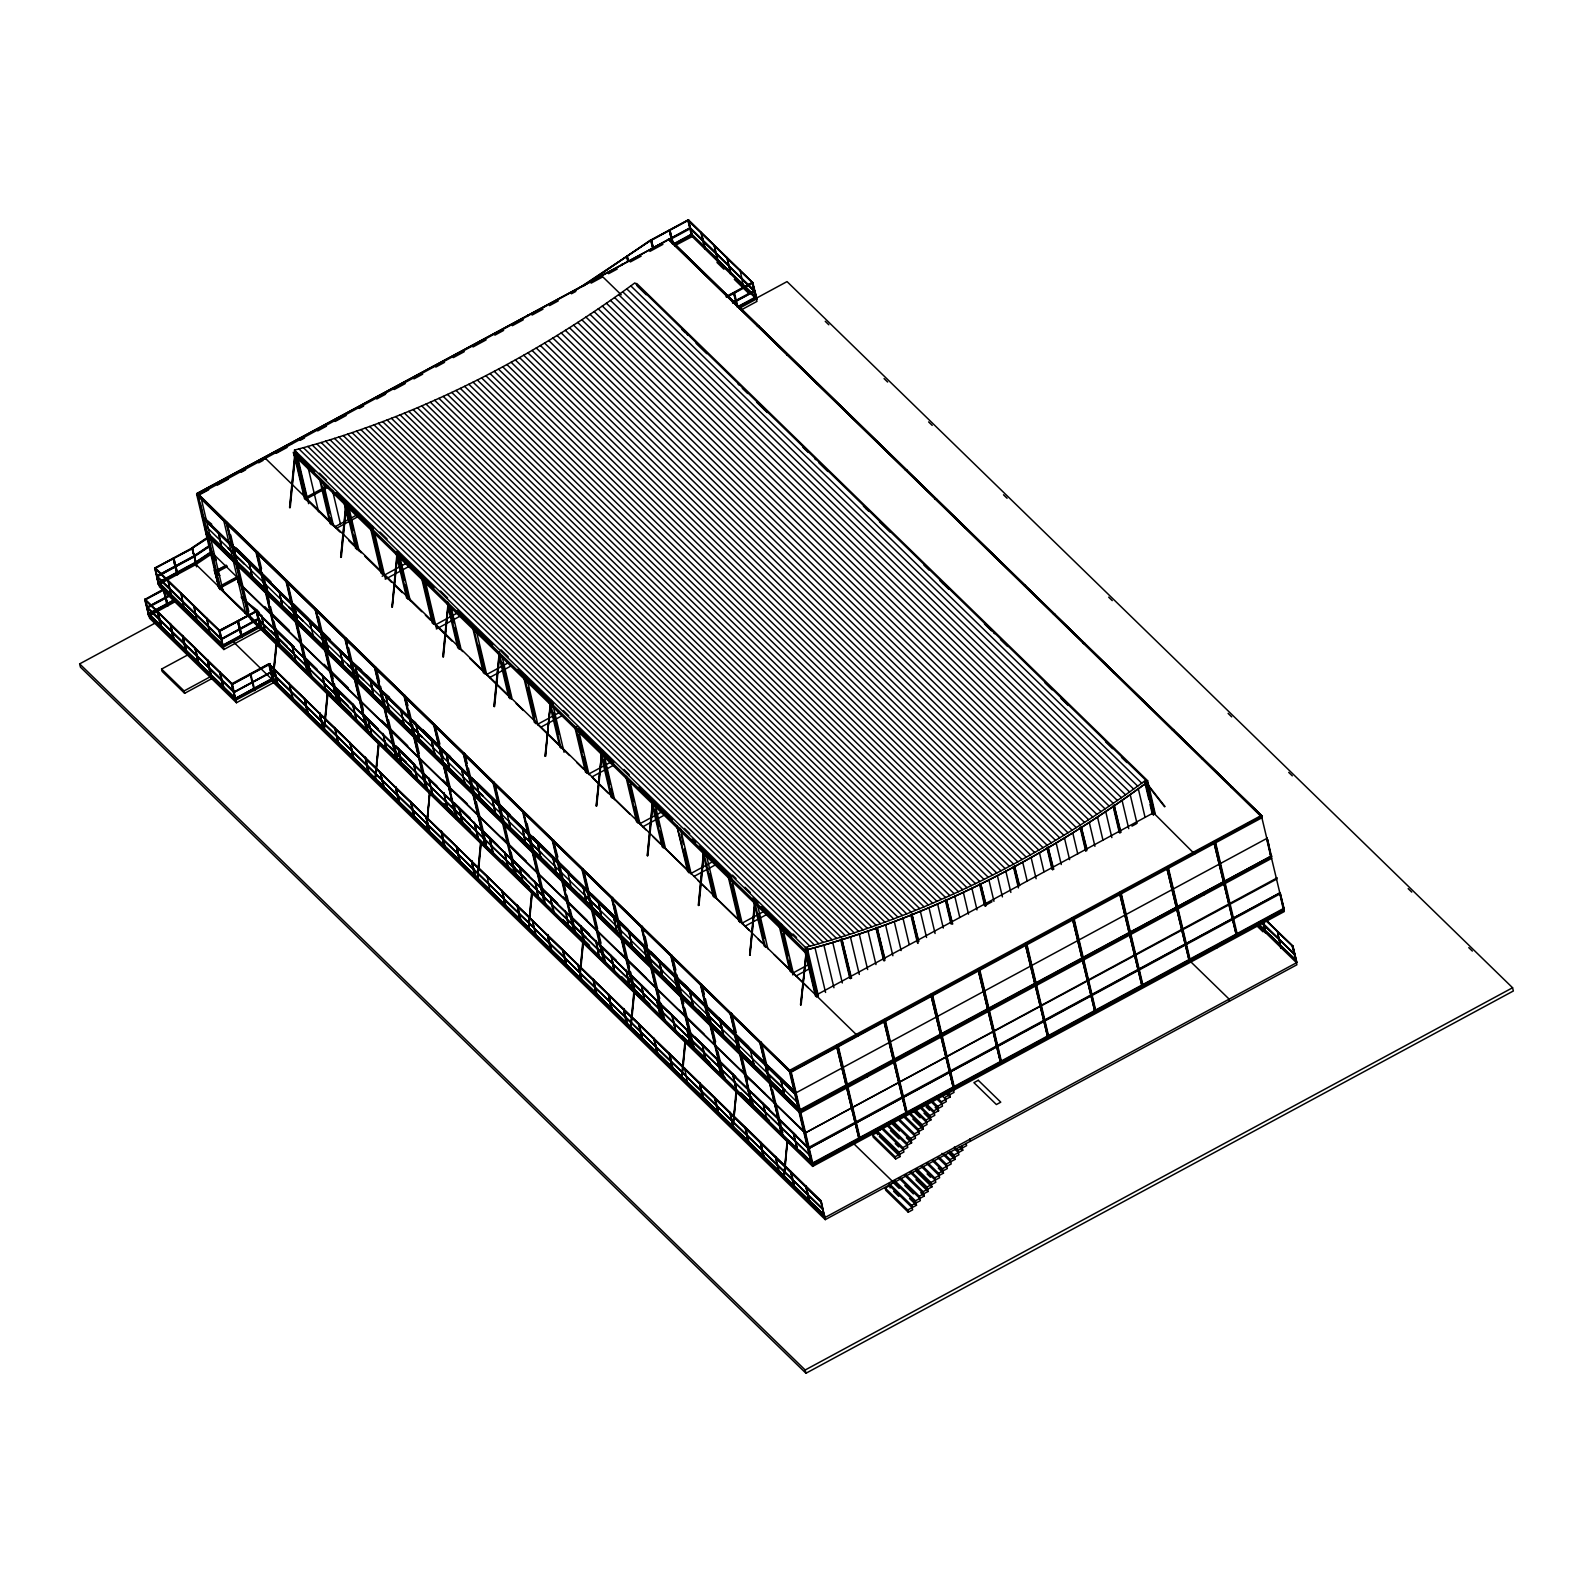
<?xml version="1.0" encoding="UTF-8"?>
<svg xmlns="http://www.w3.org/2000/svg" width="1593" height="1593" viewBox="0 0 1593 1593"><rect width="100%" height="100%" fill="white"/><g stroke="black" fill="none" stroke-linecap="round" stroke-linejoin="round"><path stroke-width="1.5" d="M231.821 684.472L269.974 663.604L274.175 680.211L272.463 680.33L276.226 643.253M289.568 507.47L294.645 455.638M276.644 643.154L272.841 680.53L276.883 643.393M289.807 507.709L295.063 455.518M290.225 507.609L295.302 455.757M327.322 692.975L323.937 730.251L327.581 693.214M340.663 557.192L345.741 505.359M340.902 557.431L346.239 503.129M324.355 730.152L327.74 695.583M341.3 557.331L346.398 505.499M378.417 742.696L375.032 779.973L378.835 745.305M391.997 607.172L397.075 552.612M375.45 779.873L378.596 745.066M392.157 606.833L397.493 552.512M392.396 607.072L397.493 555.22M429.513 792.438L426.546 829.595L429.931 792.338M442.834 656.655L448.171 602.353M426.127 829.694L429.771 792.677M443.093 656.893L448.41 602.572M443.491 656.794L448.33 604.703M480.608 842.159L477.223 879.436L481.026 842.06M493.93 706.376L499.266 652.075M494.188 706.615L499.505 652.314M477.641 879.336L481.265 842.299M494.587 706.515L499.684 654.683M531.704 891.881L528.318 929.157L532.122 891.781M545.025 756.117L550.76 701.697L545.264 756.356M528.717 929.058L532.361 892.02M545.682 756.237L550.362 701.796M582.799 941.622L579.414 978.879L583.217 941.503M596.121 805.839L601.855 751.418L596.359 806.078M580.071 976.31L583.456 941.742M596.778 805.978L601.875 754.126M633.895 991.344L630.509 1028.62L634.293 991.244M647.216 855.56L652.314 803.728M647.455 855.799L652.553 803.967M630.908 1028.501L634.552 991.483M647.873 855.7L652.712 806.317M684.99 1041.065L681.605 1078.342L685.388 1040.966M698.311 905.282L703.389 853.45M698.55 905.521L703.648 853.689M682.003 1078.242L685.647 1041.205M698.969 905.421L703.807 856.058M736.085 1090.807L732.68 1128.063L736.743 1090.926M749.646 955.262L754.485 903.171M733.099 1127.963L736.484 1090.687M749.805 954.924L754.903 903.072M750.064 955.163L755.142 903.311M787.181 1140.528L783.776 1177.785L787.42 1140.767M800.502 1004.745L806.476 950.563L805.162 950.025L806.257 949.428L817.806 996.063M800.741 1004.984L806.934 950.085M784.194 1177.685L787.579 1140.429M801.16 1004.884L806.237 950.324M1146.203 783.298L1147.299 782.88L1154.706 814.202M314.697 471.847L295.103 452.79L294.486 450.122C417.426 417.187 532.639 358.365 634.85 282.917L1145.785 780.192L1146.422 782.86C1044.211 858.308 928.998 917.11 806.058 950.065C928.998 917.11 1044.192 858.308 1146.422 782.86M294.486 450.122L805.421 947.397C928.361 914.462 1043.574 855.64 1145.785 780.192M1119.282 832.442L1113.029 805.998L1114.084 805.281L1121.014 832.422M1119.939 833.099L1113.686 806.655L1114.742 805.919M208.364 536.801L191.897 547.853L196.437 564.48L192.235 547.873L154.601 568.223L219.655 631.266L257.15 611.055M574.754 290.902L651.238 240.065M208.663 537.1L192.056 548.271L208.822 537.518M581.087 287.158L651.218 240.085L688.295 220.053M583.456 286.083L650.9 239.786L652.672 247.453M210.276 544.945L193.808 555.997L156.791 575.989L221.686 639.112M210.455 545.344L193.988 556.395L156.791 576.726L221.168 639.37L258.225 618.622M194.286 556.694L208.703 547.016M211.789 551.297L195.322 562.349L158.284 582.341L223.179 645.464M212.088 551.596L195.481 562.747L158.304 583.078L222.681 645.742L260.236 625.432M158.703 583.098L195.76 563.066L210.196 553.368M260.635 626.965L223.299 647.156L158.922 584.492L195.979 564.48L210.376 554.802M1085.749 851.299L1080.154 827.663L1081.229 826.986L1086.924 848.93M1085.849 849.587L1080.811 828.32L1081.886 827.623M1052.017 869.3L1046.959 847.914L1048.035 847.277L1053.77 869.32M1052.674 869.937L1047.617 848.551L1048.692 847.914M652.314 247.094L650.681 240.125L688.395 219.754L692.517 236.401L674.616 245.8M651.019 240.483L688.674 220.133M627.602 260.993L627.104 256.015L628.558 261.013M754.186 290.822L690.327 227.899L197.054 493.472L669.259 239.209L197.871 494.945M250.26 619.02L812.689 1166.395L1284.277 911.554L1261.337 815.457L789.73 1070.297L811.952 1164.762L218.659 587.319L196.636 494.188L197.651 493.631L219.276 587.917M669.259 238.791L668.244 239.328L1262.253 816.333L669.259 238.791L1262.253 816.333M197.114 494.806L197.791 493.611L790.546 1071.79L1261.955 816.054L790.546 1071.79M652.871 247.911L689.908 227.879L754.803 290.981L732.601 302.75M669.876 239.388L668.542 239.209L1261.417 816.791M690.426 228.337L754.305 291.26M670.713 239.229L690.327 228.615M199.981 494.507L208.663 489.808M217.365 485.108L228.237 479.234M241.28 472.205L245.621 469.855M258.663 462.806L263.004 460.457M276.107 453.368L287.059 447.454M300.181 440.365L304.542 437.995M317.684 430.906L326.426 426.187M335.167 421.448L346.119 415.534M359.241 408.445L363.602 406.096M376.725 398.987L385.486 394.267M394.228 389.528L405.18 383.634M413.921 378.895L422.663 374.176M435.785 367.087L444.547 362.348M453.288 357.628L464.22 351.714M472.982 346.975L486.104 339.886M494.846 335.167L503.607 330.428M512.349 325.709L523.281 319.795M532.042 315.075L542.974 309.161M549.545 305.617L558.287 300.878M571.409 293.789L575.79 291.439M591.103 283.156L602.035 277.242L601.676 275.768L621.27 294.824M608.546 273.717L617.248 269.018M630.29 261.969L641.163 256.115M649.844 251.415L662.887 244.366M673.978 243.649L691.422 234.231L756.317 297.353L738.455 306.752M674.078 244.107L691.82 234.251L755.699 297.174M674.397 244.406L691.82 234.968M726.627 297.274L752.792 283.136L687.718 220.093L692.517 236.401M293.63 452.731L295.482 451.735M295.322 452.173L294.227 452.751L295.999 452.81M700.96 232.976L705.4 248.926M296.597 452.83L294.745 453.826L305.617 499.824M795.903 1093.356L202.192 516.232L211.75 524.276M799.367 1111.098L1271.373 855.979L799.168 1110.221L799.248 1111.556L206.552 534.71L203.247 517.506M205.178 525.63L797.954 1102.914M206.672 531.982L799.367 1108.828M206.771 532.44L799.467 1109.266M697.873 268.182L699.208 268.341M206.552 534.71L201.037 507.968M699.506 268.221L698.192 268.062M717.686 261.77L714.062 244.844L718.264 261.451M218.36 532.321L221.965 549.246L220.909 541.959M218.719 532.659L221.965 549.246M154.879 568.582L192.594 548.231M194.147 556.276L156.691 576.268L221.586 639.39L258.624 619.358M157.209 576.726L194.246 556.714M305.697 497.574L327.581 485.765M327.919 487.239L306.055 499.067L339.926 532.022M730.55 274.315L726.946 257.369L731.147 273.996M192.355 548.569L154.76 568.143L158.444 584.472L155.278 567.865M176.962 574.476L173.119 558.207L177.321 574.814M192.016 548.55L196.437 564.48M740.168 270.252L743.433 286.84M211.63 556.156L216.051 559.183L215.374 560.378L211.63 556.156L215.374 560.378M211.809 556.893L216.21 559.92M233.912 547.454L237.178 564.041L234.47 549.784M175.17 601.696L148.906 616.172L144.704 599.565L162.406 589.788M145.063 599.645L162.705 590.087M144.963 599.924L162.825 590.525M214.139 570.075L218.918 586.363M168.679 595.563L146.895 607.331L234.251 692.318M168.997 595.862L146.795 607.63L234.151 692.616M215.155 571.071L226.923 565.774M217.584 569.896L226.306 565.176M147.293 608.068L169.097 596.3M216.13 571.23L219.894 575.451M216.309 571.967L219.037 575.909M344.725 502.472L346.577 501.456M726.209 296.537L752.374 282.399L756.974 301.396L741.721 309.639M216.21 572.564L227.122 566.67M726.328 296.975L752.772 282.419L756.894 299.046L752.274 282.698M171.327 597.017L168.061 580.429L171.666 597.355M737.818 306.732L733.576 292.773L737.22 307.051M752.374 283.136L756.894 299.046M236.859 562.369L236.202 563.564M347.692 502.552L345.84 503.567L356.713 549.545M261.491 568.641L257.528 551.915L256.214 551.755M729.136 297.075L727.822 296.895M174.553 599.565L148.388 613.683L235.764 698.69M174.852 599.864L148.288 613.982L235.664 698.969M148.906 614.141L235.246 698.949L272.821 678.658M148.806 614.44L174.951 600.302M148.547 615.814L145.64 599.585M163.223 589.549L168.022 605.838L164.179 589.569M248.747 561.891L252.948 578.518M732.501 302.312L754.285 290.543M732.899 303.048L754.704 291.28L689.809 228.157M217.982 586.343L261.81 628.2M219.237 586.662L223.558 590.963L219.814 586.742L218.659 587.319M221.248 585.428L238.711 575.989M738.356 306.314L755.799 296.895M219.057 587.578L239.03 576.766M738.774 307.051L756.217 297.632L691.322 234.529M756.476 298.13L787.042 281.603L1512.573 987.74L1513.35 990.985L805.958 1373.246L80.427 667.128L79.65 663.883L156.074 622.584M219.894 588.096L237.357 578.657M347.951 519.258L349.703 519.318L347.951 519.258L343.969 502.432M334.829 526.865L356.693 515.037M738.993 308.465L756.416 299.046L692.039 236.381M184.191 609.542L180.945 592.954L184.549 609.88M805.321 1133.28L237.855 582.261L238.532 581.067M336.362 528.358L358.226 516.53M160.953 627.901L157.11 611.632M263.96 576.686L269.396 602.074M809.005 1148.792L241.359 597.036L244.585 598.908M381.145 573.321L370.273 527.323L372.125 526.327M241.519 597.773L242.196 596.579M197.074 622.066L193.808 605.499L197.432 622.425M370.273 527.323L371.388 528.418L373.24 527.422M245.78 600.063C243.152 601.278 258.086 608.924 259.719 613.644M173.358 639.968L170.112 623.401L173.956 639.649M757.153 325.868L758.467 326.027L757.452 325.749M757.77 326.465L758.766 325.908M279.153 591.481L282.757 608.407L281.145 598.789M279.512 591.819L282.757 608.407M245.86 612.11L245.203 613.305L245.86 612.11L248.249 614.42M209.937 634.611L206.692 618.024L210.296 634.95M256.712 611.234L219.237 630.509L223.179 647.475L219.914 630.908L155.178 567.904M257.389 610.378L218.978 630.868L223.179 647.475M219.257 631.246L256.971 610.876M256.413 622.385L249.444 615.595L248.289 616.152L226.286 523.022L227.6 523.181M249.922 616.212L248.608 616.053M185.764 652.055L182.518 635.468L186.361 651.736M212.964 678.001L184.629 693.313L162.147 671.43L161.59 669.06L187.755 654.922M261.332 615.117L264.956 632.043L261.69 615.475M221.069 638.932L258.624 618.642M222.562 645.284L260.137 624.994M294.347 606.276L297.951 623.202L295.8 611.274M294.705 606.614L297.951 623.202M260.137 625.73L223.08 645.742L158.185 582.64L195.78 563.046M395.821 552.194L397.673 551.198M241.34 637.12L237.496 620.852L241.698 637.479M398.788 552.293L396.936 553.289L407.808 599.267M260.236 627.463L257.528 613.205L260.993 627.323M260.416 627.642L261.591 627.005L259.938 620.035M219.754 630.967L154.86 567.865L159.479 586.861L223.856 649.526L260.913 629.494L256.294 610.497M198.169 664.122L194.923 647.554L198.767 663.803M786.783 354.701L788.097 354.861L787.081 354.582M315.653 610.179L316.33 608.984L315.175 609.542L337.198 702.692L338.831 702.732L337.676 703.309M315.792 610.139L316.191 609.004M787.4 355.299L788.416 354.761M382.201 576.268L406.255 563.285M385.267 579.255L409.321 566.252M309.54 621.071L313.741 637.678M309.321 621.728L310.993 626.049M210.575 676.209L207.329 659.621L211.172 675.89M161.59 669.06L184.071 690.944L210.236 676.806M291.459 657.053L278.934 644.448L277.939 645.006L255.915 551.855L257.23 552.034M278.237 644.886L279.552 645.046M291.738 644.707L295.581 660.956M320.731 631.605L320.91 632.341M432.221 623.042L421.368 577.064L423.22 576.049M301.376 642.218L301.555 642.975M421.368 577.064L422.484 578.14L424.335 577.144M223 688.276L219.734 671.708L223.578 687.957M268.878 663.723L231.821 683.736L235.764 700.701L232.498 684.134L144.963 599.207L149.583 618.203L236.441 702.732L273.498 682.72L268.878 663.723L820.694 1201.5M250.081 674.078L254.283 690.685M1296.463 962.232L1292.7 945.943L1296.821 962.57L824.616 1217.729L821.092 1200.783L268.62 664.082L820.773 1201.48M270.332 663.962L232.239 684.472L144.863 599.486M324.733 635.846L328.935 652.453M325.091 636.204L328.357 652.772M233.653 692.159L271.208 671.868L822.506 1209.187M233.852 692.318L271.109 672.146M233.753 692.597L271.308 672.306M295.94 661.314L292.096 645.046L293.192 649.705M816.413 383.555L817.727 383.714M235.147 698.511L272.702 678.22M306.931 659.502L310.774 675.751M345.303 639.012L346.438 638.435L347.573 643.214M818.045 383.594L816.711 383.435M235.346 698.67L272.602 678.499M307.29 659.841L311.133 676.109M236.441 702.732L231.562 684.094L235.406 700.362L273.817 679.872L269.974 663.604M272.821 680.689L269.277 663.723M339.946 650.641L343.55 667.567L341.937 657.969M277.182 684.93L273.916 668.343L277.759 684.612M340.305 650.999L343.55 667.567M307.867 673.72L309.181 673.899L302.411 645.245M322.125 674.277L325.729 691.223L323.04 676.965M350.36 660.458L361.671 670.175M330.169 671.529L330.328 672.266M350.54 661.195L367.067 676.009M355.139 665.436L358.744 682.362L356.036 668.104M292.734 700.064L289.11 683.138L293.311 699.745M435.486 624.814L457.35 613.006M436.363 628.996L460.417 615.993M333.833 687.041L334.012 687.778M354.562 678.18L354.721 678.937M846.042 412.388L847.376 412.547M374.932 667.845L375.47 666.69M847.675 412.428L846.361 412.268M337.318 689.072L341.161 705.341M337.676 689.43L340.942 705.998L338.771 694.07M370.333 680.231L373.578 696.798M307.568 714.5L304.303 697.933L308.166 714.182M370.691 680.569L373.937 697.157M472.444 626.786L474.296 625.79M475.431 626.865L473.579 627.881L484.451 673.859M352.511 703.867L356.354 720.136M379.99 689.291L389.548 697.316M359.799 700.362L359.978 701.099M380.169 690.028L380.846 688.833M385.526 695.006L389.727 711.633M322.762 729.295L319.516 712.708L323.359 728.977M385.884 695.364L389.15 711.952M363.463 715.894L363.642 716.631M356.713 720.474L352.869 704.206L353.985 708.865M384.192 707.033L384.371 707.77M404.562 696.699L405.1 695.524L404.084 696.081L426.108 789.212L427.243 788.635M875.692 441.221L877.006 441.4M877.305 441.281L875.991 441.102M367.724 718.662L371.926 735.269M400.719 709.801L404.343 726.727L402.73 717.129M401.078 710.159L404.343 726.727M338.313 744.429L334.709 727.503L338.911 744.11M367.127 731.406L368.461 731.585L367.306 732.143L345.123 638.275M486.582 674.556L508.446 662.728M409.64 718.124L415.693 722.764M389.429 729.216L389.608 729.952M382.917 733.437L386.522 750.383L383.276 733.796M489.648 677.543L511.512 665.715M415.932 724.596L419.536 741.522L416.828 727.264M353.148 758.885L349.902 742.298L353.746 758.567M416.271 724.954L419.536 741.522M393.093 744.727L393.272 745.464M439.867 744.07L434.73 724.377L433.714 724.915L456.215 818.683L434.013 724.795M523.539 676.507L525.391 675.512M905.322 470.074L906.636 470.234M434.192 725.532L435.347 724.974M906.935 470.114L905.62 469.955M524.674 677.602L526.526 676.607M398.111 748.232L401.356 764.819L399.763 755.201M398.469 748.591L401.715 765.158L399.027 750.9M431.126 739.391L435.327 755.998M368.361 773.66L365.096 757.093L368.939 773.342M431.484 739.729L434.73 756.317M374.753 667.109L397.075 760.976L398.091 760.419L396.458 760.379L374.455 667.228L375.769 667.407M380.07 772.545L384.49 788.495M439.27 746.978L450.56 756.695M439.449 747.714L440.106 746.52M413.304 763.027L417.147 779.296M413.662 763.386L417.505 779.634M446.319 754.186L449.923 771.112L447.215 756.854M446.677 754.524L449.923 771.112M559.959 747.356L549.087 701.378L550.939 700.362M549.087 701.378L550.222 702.473L552.074 701.458M422.742 773.581L437.517 786.683M443.451 764.72L443.631 765.456M467.227 763.366L464.359 753.21L463.344 753.748L485.367 846.899L486.681 847.058M934.952 498.908L936.266 499.087M463.822 754.385L464.977 753.808M936.584 498.967L935.25 498.788M428.497 777.822L432.34 794.091M428.856 778.161L432.699 794.429M537.657 724.277L559.541 712.449M461.512 768.961L465.136 785.907L464.618 780.928M398.748 803.25L395.502 786.663L399.345 802.932M461.87 769.319L465.136 785.907M540.724 727.264L562.608 715.436M448.708 786.882L466.968 803.41M468.9 775.811L469.079 776.548M448.868 787.639L449.545 786.444M443.71 792.617L447.314 809.543L444.069 792.956M575.77 727.324L577.622 726.328M476.705 783.756L480.329 800.682M413.941 818.045L410.695 801.458L414.538 817.727M473.101 793.553L473.26 794.29M515.614 876.329L493.989 782.044L492.994 782.601L514.997 875.732L516.331 875.911M964.581 527.761L965.916 527.92M966.214 527.801L964.9 527.641M458.903 807.392L462.508 824.338L459.262 807.751M491.918 798.551L496.12 815.158M429.134 832.84L425.889 816.253L429.732 832.522M492.257 798.889L495.523 815.477M456.355 818.643L457.35 818.105L453.965 803.768M478.338 815.735L478.517 816.472M611.055 797.097L600.183 751.099L602.035 750.104M600.183 751.099L601.318 752.195L603.17 751.199M474.097 822.187L477.94 838.456L467.526 828.4M474.455 822.546L478.298 838.794M507.112 813.346L510.716 830.272L509.103 820.654M444.347 847.615L441.082 831.048L444.925 847.297M482.002 831.247L497.116 844.828M588.753 773.999L610.637 762.191M482.181 832.004L482.838 830.809M994.231 556.594L995.227 556.057M995.844 556.654L994.53 556.475L995.545 556.754M591.819 776.986L613.703 765.178M489.29 836.982L492.914 853.908L489.648 837.321M487 846.938L485.845 847.516L463.663 753.648M522.305 828.141L525.909 845.067L523.758 833.119M459.541 862.41L456.275 845.823L460.118 862.092M522.663 828.479L525.909 845.067M504.483 851.777L508.107 868.703L504.842 852.116M537.498 842.916L541.122 859.842L538.593 847.576M474.734 877.205L471.488 860.618L475.331 876.887M537.857 843.274L541.122 859.842M557.829 857.054L553.269 839.73L552.253 840.288L574.276 933.418L575.591 933.598M1023.861 585.428L1025.175 585.607M487.04 875.752L490.286 892.339M574.894 934.016L552.871 840.885L553.886 840.327M1025.474 585.487L1024.16 585.328M519.696 866.572L523.301 883.498L519.457 867.229M651.278 800.821L653.13 799.825M652.413 801.916L654.265 800.921M514.38 866.234L516.63 875.792L515.316 875.612M552.691 857.711L556.893 874.318M639.848 823.74L661.732 811.912M534.89 881.347L538.494 898.273L535.248 881.706M642.915 826.707L664.799 814.899M567.885 872.506L571.509 889.432M505.12 906.775L501.875 890.208L505.718 906.457M1053.491 614.281L1054.805 614.44M604.524 962.869L582.899 868.583M1055.124 614.321L1053.789 614.161M550.083 896.142L553.687 913.068L550.441 896.501M545.782 904.008L544.647 904.585L522.623 811.434L523.938 811.614M546.26 904.625L544.945 904.466M583.098 887.301L586.702 904.227L585.647 896.939M520.334 921.57L517.068 905.003L520.911 921.252M583.456 887.64L586.702 904.227M565.276 910.937L568.9 927.863L566.73 915.935M598.291 902.076L601.895 919.022L601.039 913.705M535.885 936.724L532.261 919.778L536.463 936.405M598.649 902.434L601.895 919.022M612.668 897.397L611.533 897.974L633.536 991.105L634.87 991.264M1083.121 643.114L1084.455 643.293L1083.419 642.995M1083.738 643.711L1084.753 643.174M703.489 851.658L705.36 850.642M580.469 925.732L583.735 942.299L581.564 930.372M570.254 909.583L575.889 933.478L574.575 933.299M690.944 873.462L712.828 861.634M613.484 916.871L617.686 933.478M550.72 951.16L547.474 934.573L551.317 950.842M694.01 876.449L715.894 864.621M597.714 930.651L597.893 931.387M617.068 920.017L617.248 920.774M584.671 942.339L580.828 926.071L583.038 935.37M595.663 940.507L599.287 957.453L596.021 940.866M738.794 921.411L727.921 875.413L729.773 874.418M727.921 875.413L729.036 876.508L730.888 875.513M601.377 946.162L601.557 946.899M628.677 931.666L632.879 948.273M565.913 965.955L562.668 949.368L566.511 965.637M629.036 932.005L632.302 948.592M1112.75 671.967L1114.084 672.127L1113.069 671.848M643.911 931.626L642.298 926.23L641.163 926.807L663.186 1019.938L664.799 1019.998L663.664 1020.575M1113.368 672.565L1114.383 672.007M610.876 955.302L614.719 971.571M611.234 955.661L614.48 972.228L612.329 960.3M602.154 947.994L605.539 962.311L604.205 962.152M643.871 946.461L647.495 963.387L646.439 956.099M644.229 946.8L647.495 963.387M581.465 981.089L577.861 964.163L582.062 980.77M626.507 959.942L626.686 960.679M755.321 899.288L753.469 900.284L764.341 946.262M626.069 970.097L629.673 987.023L626.427 970.456M630.171 975.474L630.35 976.21M659.084 961.256L662.688 978.182L660.537 966.234M596.32 995.525L593.054 978.938L596.897 995.207M659.442 961.595L662.688 978.182M1142.4 700.801L1143.714 700.98M650.9 966.612L651.079 967.349M671.27 956.278L671.808 955.103M1144.013 700.86L1142.699 700.681M742.039 923.183L763.923 911.375M745.106 926.17L766.99 914.342M641.262 984.892L644.866 1001.818L641.621 985.231M634.014 991.722L634.552 990.567M674.277 976.031L678.479 992.658M611.513 1010.32L608.247 993.733L612.09 1010.002M676.348 977.704L687.638 987.441M656.137 988.775L656.316 989.532M676.507 978.441L677.184 977.246M789.889 971.133L779.017 925.155L780.869 924.139M779.017 925.155L780.132 926.23L781.984 925.234M656.455 999.687L660.298 1015.936M656.814 1000.026L660.657 1016.294M659.801 1004.307L676.786 1019.361M680.53 995.446L680.709 996.183M1172.03 729.654L1173.344 729.813M689.47 990.826L693.672 1007.433M626.706 1025.115L623.46 1008.528L627.303 1024.797M689.829 991.185L693.074 1007.752M700.9 985.111L702.055 984.534L704.305 994.092M1173.643 729.694L1172.329 729.534M671.649 1014.462L675.512 1030.731M672.007 1014.821L675.85 1031.089M663.484 1019.839L664.5 1020.117M807.89 950.563L804.843 952.196L293.909 454.941L293.291 452.273L804.226 949.547L807.253 947.915L818.404 996.083M804.565 950.005L806.416 949.01L807.532 950.105L805.68 951.101L804.565 950.005L815.437 996.003M704.664 1005.621L708.865 1022.228M641.899 1039.91L638.654 1023.323L642.497 1039.592M705.978 1006.557L706.157 1007.294M685.767 1017.628L685.946 1018.365M686.862 1029.257L690.466 1046.183L687.22 1029.616M1155.303 814.222L1147.617 780.709L1144.59 782.342L1145.208 785.01M793.135 972.905L808.447 964.641M689.45 1033.14L689.61 1033.897M796.201 975.892L809.324 968.803M710.159 1024.299L710.339 1025.036M1201.66 758.487L1202.974 758.646M730.55 1013.964L731.685 1013.387L736.205 1032.483M1203.292 758.547L1201.958 758.368M719.857 1020.416L724.058 1037.023M657.093 1054.685L653.847 1038.118L657.69 1054.367M720.215 1020.755L723.481 1037.342M693.114 1048.672L694.13 1048.951M702.055 1044.052L705.659 1060.978L702.413 1044.391M693.294 1049.409L694.429 1048.831L684.831 1008.25M735.07 1035.191L738.316 1051.778M672.306 1069.48L669.04 1052.893L672.883 1069.162M748.65 1046.82L736.444 1034.932L734.831 1035.868L738.674 1052.137M735.787 1036.127L736.444 1034.932M816.632 994.848L1153.491 812.828M985.41 905.322L991.981 901.777M1131.966 826.13L1136.347 823.76M684.592 1068.047L687.857 1084.614M717.248 1058.847L720.852 1075.773M717.009 1059.504L720.355 1070.815M719.08 1061.993L719.259 1062.73M739.809 1053.132L739.968 1053.869M1231.289 787.32L1232.624 787.5M760.18 1042.798L761.315 1042.22L768.105 1070.874M1232.922 787.38L1231.608 787.221M750.263 1049.986L754.465 1066.593M722.923 1078.262L724.078 1077.684L722.445 1077.625L700.422 984.494L701.756 984.653M732.441 1073.642L736.285 1089.891M732.8 1073.981L736.643 1090.249M765.237 1064.243L769.658 1081.388M745.046 1075.315L765.058 1093.515M702.692 1099.07L699.427 1082.483L703.29 1098.752M745.225 1076.052L745.882 1074.857M747.635 1088.417L751.478 1104.686M747.993 1088.776L751.836 1105.024M769.439 1081.966L769.618 1082.722M790.486 1070.436L789.331 1071.014L811.355 1164.164L812.49 1163.587L259.619 625.272M836.484 1045.526L838.117 1045.585L860.14 1138.716L859.125 1139.274L836.484 1045.526L859.125 1139.274M883.657 1020.058L885.27 1020.097L907.293 1113.228L906.278 1113.786L883.657 1020.058L906.278 1113.786M930.81 994.57L932.443 994.609L954.446 1087.76L953.45 1088.298L930.81 994.57L953.45 1088.298M977.963 969.082L979.595 969.121L1001.619 1062.272L1000.603 1062.81L977.963 969.082L1000.603 1062.81M1025.135 943.594L1026.748 943.653L1048.771 1036.784L1047.756 1037.322L1025.135 943.594L1047.756 1037.322M1072.288 918.106L1073.921 918.165L1095.924 1011.296L1094.929 1011.854L1072.288 918.106L1094.929 1011.854M1119.461 892.618L1121.074 892.677L1143.097 985.808L1142.081 986.366L1119.461 892.618L1142.081 986.366M1166.614 867.15L1168.227 867.189L1190.25 960.34L1189.234 960.878L1166.614 867.15L1189.234 960.878M1213.766 841.662L1215.399 841.701L1237.403 934.852L1236.407 935.39L1213.766 841.662L1236.407 935.39M789.809 1071.631L790.964 1071.073L812.968 1164.204L811.833 1164.782M837.102 1046.123L838.117 1045.585M884.274 1020.635L885.27 1020.097M931.427 995.167L932.443 994.609M978.58 969.679L979.595 969.121M1025.753 944.191L1026.748 943.653M1072.905 918.703L1073.921 918.165M1120.058 893.215L1121.074 892.677M1167.231 867.747L1168.227 867.189M1214.384 842.259L1215.399 841.701M1262.094 817.667L790.486 1072.527L197.811 495.682M780.65 1079.576L784.851 1096.183M717.885 1113.846L714.64 1097.278L718.483 1113.527M781.008 1079.915L784.274 1096.502M752.553 1107.095L753.708 1106.518L752.075 1106.478L730.072 1013.327L731.386 1013.506M762.848 1103.212L767.049 1119.819M774.676 1104.148L774.855 1104.885M1267.192 838.237L795.584 1093.077M1266.853 839.83L1270.836 856.715L1267.809 839.869M733.437 1128.999L729.833 1112.073L734.034 1128.68M778.041 1118.007L781.287 1134.594M778.34 1119.68L778.519 1120.417M1271.513 855.521L1271.592 856.855L799.985 1111.695L206.393 533.974M1271.712 858.328L800.104 1113.168L207.409 536.343M748.292 1143.435L745.026 1126.848L748.869 1143.117M760 1042.061L782.322 1135.909L759.702 1042.18L761.016 1042.34M782.322 1135.909L783.338 1135.371M793.234 1132.802L797.077 1149.051M793.593 1133.141L797.436 1149.409M1276.63 878.141L804.624 1133.28L1276.829 879.037M763.485 1158.23L760.219 1141.643L764.063 1157.912M807.85 1147.896L1280.115 892.717L1284.277 909.484M808.826 1148.055L241.359 597.036M810.439 1155.702L258.126 618.92M779.037 1173.364L775.413 1156.438L779.614 1173.045M810.538 1156.14L258.225 619.358M811.434 1162.313L803.031 1153.392M811.534 1162.771L799.586 1150.365M858.508 1138.676L860.14 1138.716M905.66 1113.188L907.293 1113.228M952.833 1087.7L954.446 1087.76M999.986 1062.212L1001.619 1062.272M1047.139 1036.724L1048.771 1036.784M1094.311 1011.256L1095.924 1011.296M1141.464 985.768L1143.097 985.808M1188.637 960.28L1190.25 960.34M1235.79 934.792L1237.403 934.852M1284.097 908.747L1284.177 910.081L812.569 1164.921L245.023 612.568M811.693 1164.164L1283.878 909.006M877.564 1134.714L876.528 1130.293L899.01 1152.157L900.045 1156.598L895.664 1158.967L873.183 1137.083L872.665 1134.873L877.046 1132.504L899.527 1154.387M937.938 1098.373L941.403 1101.739L950.165 1097L949.109 1092.579M930.631 1099.588L937.56 1106.319L946.302 1101.599L945.266 1097.159L954.028 1092.42L952.972 1087.979M926.787 1104.168L933.697 1110.918L942.459 1106.179L941.403 1101.739M793.872 1187.801L790.626 1171.233L794.469 1187.482M1263.269 923.661L1265.479 932.96L1263.866 923.343M1265.479 932.96L1263.667 921.371M921.192 1107.075L929.834 1115.498L938.596 1110.759L937.56 1106.319M915.617 1109.982L925.991 1120.078L934.752 1115.339L933.697 1110.918M910.021 1112.87L922.128 1124.658L930.889 1119.919L929.834 1115.498M904.446 1115.777L918.285 1129.238L927.026 1124.519L925.991 1120.078M898.85 1118.684L914.422 1133.838L923.183 1129.098L922.128 1124.658M893.275 1121.591L910.559 1138.418L919.32 1133.678L918.285 1129.238M887.699 1124.479L906.716 1142.997L915.477 1138.258L914.422 1133.838M882.104 1127.386L902.853 1147.577L911.614 1142.858L910.559 1138.418M899.01 1152.157L907.751 1147.438L906.716 1142.997M809.065 1202.596L805.819 1186.008L809.662 1202.277M1280.672 947.755L1277.407 931.168L1281.031 948.094M872.665 1134.873L895.147 1156.757L903.908 1152.018L902.853 1147.577M1296.821 962.57L1292.978 946.302L1265.499 920.216M1294.611 954.068L1262.074 923.163M824.517 1215.28L272.204 678.499M271.726 680.888L825.274 1219.621L1296.861 964.781L1292.202 946.202M890.148 1187.94L889.093 1183.499L911.574 1205.383L912.63 1209.824L908.249 1212.193L885.768 1190.31L885.25 1188.099L889.631 1185.73L912.112 1207.613M954.386 1147.02L957.851 1150.385L966.593 1145.646L966.075 1143.435M950.523 1151.6L953.988 1154.965L962.749 1150.226L961.694 1145.805M944.948 1154.507L950.125 1159.545L958.886 1154.806L957.851 1150.385M939.352 1157.394L946.282 1164.125L955.043 1159.405L953.988 1154.965M933.777 1160.301L942.419 1168.724L951.18 1163.985L950.125 1159.545M928.201 1163.209L938.576 1173.304L947.317 1168.565L946.282 1164.125M922.606 1166.096L934.713 1177.884L943.474 1173.145L942.419 1168.724M917.03 1169.003L930.85 1182.464L939.611 1177.725L938.576 1173.304M911.435 1171.91L927.007 1187.044L935.768 1182.325L934.713 1177.884M905.859 1174.798L923.144 1191.644L931.905 1186.904L930.85 1182.464M900.264 1177.705L919.3 1196.224L928.042 1191.484L927.007 1187.044M894.689 1180.612L915.437 1200.803L924.199 1196.064L923.144 1191.644M911.574 1205.383L920.336 1200.664L919.3 1196.224M885.25 1188.099L907.731 1209.963L916.493 1205.244L915.437 1200.803M79.65 663.883L805.182 1370L1512.573 987.74M1018.425 887.898L1013.407 866.731L1014.502 866.154L1019.62 885.608M1013.407 866.731L1015.179 866.791M984.613 905.601L979.536 884.135L980.651 883.597L986.386 905.68M979.536 884.135L981.308 884.254M950.941 923.9L945.326 900.125L946.441 899.627L952.714 924.02M945.326 900.125L947.118 900.284M917.409 942.737L910.778 914.701L911.913 914.243L918.862 941.503M910.778 914.701L912.57 914.9M883.677 960.738L875.911 927.843L877.046 927.445L884.911 958.548M875.911 927.843L877.703 928.082M849.786 978.062L840.686 939.571L841.841 939.213L851.578 978.221M840.686 939.571L842.498 939.87M825.254 321.288L828.818 324.773M884.075 378.557L887.64 382.021M928.639 421.926L932.204 425.391M1003.51 494.786L1007.075 498.251M1108.688 597.156L1112.253 600.621M1228.123 713.385L1231.688 716.87M1288.737 772.386L1292.301 775.851M1408.172 888.615L1411.737 892.1M1468.786 947.616L1472.35 951.081M691.561 236.361L687.997 219.754L752.892 282.857L688.315 219.774L692.159 236.043M716.969 262.447L723.919 269.217M734.353 279.392L748.272 292.933M734.532 292.793L737.459 306.394M669.06 239.368L1261.736 816.193M1279.677 893.076L808.288 1148.812L1279.896 893.952M1279.796 893.414L1283.42 909.942L1283.341 908.587L811.753 1163.448L812.968 1164.204M1147.617 780.709L636.682 283.435L637.3 286.103L646.2 294.765M686.941 334.271L688.057 335.346M738.037 383.993L739.152 385.088M763.565 408.843L764.7 409.939M814.66 458.585L815.795 459.68M865.756 508.306L866.891 509.402M942.399 582.899L943.534 583.994M993.494 632.62L994.629 633.715M1146.781 781.805L1147.896 782.9L1146.044 783.895L1144.929 782.8L1148.911 799.686M681.804 329.412L685.368 332.877M696.061 343.272L706.734 353.666M742.338 388.314L747.675 393.511M756.575 402.173L767.268 412.587M802.872 447.235L808.209 452.432M818.902 462.826L827.802 471.488M863.406 506.136L868.743 511.333M879.416 521.727L890.109 532.122M923.92 565.057L929.277 570.254M939.95 580.649L948.851 589.31M984.454 623.958L991.583 630.888M1000.484 639.55L1007.592 646.479M1044.988 682.879L1052.117 689.809M1061.018 698.471L1068.126 705.4M1105.522 741.78L1112.631 748.71M1121.532 757.372L1126.888 762.569M630.808 285.884L1141.743 783.159M626.746 288.831L1137.681 786.106M622.684 291.758L1133.619 789.033M1265.997 919.957L1292.978 946.302M1266.096 920.396L1292.799 946.381M1153.432 812.769L1194.73 854.087M618.622 294.645L1129.556 791.92M1262.572 922.885L1294.731 954.506L1262.174 923.601M1258.749 924.04L1296.125 960.42L1258.231 924.318M614.559 297.533L1125.494 794.807M1258.848 924.498L1296.224 960.878L1258.351 924.756M1257.176 924.458L1296.344 962.55M1257.713 926.668L1263.05 931.865M610.477 300.38L1121.412 797.655M606.395 303.208L1117.35 800.482M602.313 306.035L1113.248 803.31M598.231 308.823L1109.166 806.098M594.129 311.591L1105.064 808.846M590.027 314.319L1100.982 811.594M585.925 317.047L1096.86 814.322M581.823 319.755L1092.758 817.03M577.701 322.423L1088.636 819.698M573.58 325.091L1084.514 822.346M569.458 327.72L1080.393 824.995M565.336 330.328L1076.271 827.603M561.194 332.917L1072.129 830.192M557.052 335.486L1067.987 832.761M552.91 338.035L1063.845 835.29M1189.812 960.858L1228.98 998.97L1229.497 1001.181M548.749 340.544L1059.684 837.818M544.587 343.053L1055.522 840.327M540.425 345.522L1051.36 842.797M536.264 347.991L1047.198 845.266M532.082 350.42L1043.017 847.695M527.9 352.83L1038.855 850.104M523.719 355.219L1034.654 852.494M519.537 357.589L1030.472 854.864M515.336 359.938L1026.27 857.193M511.134 362.248L1022.089 859.523M506.932 364.558L1017.867 861.833M502.731 366.828L1013.666 864.103M498.509 369.098L1009.444 866.353M494.288 371.328L1005.223 868.603M490.067 373.539L1001.001 870.813M485.845 375.729L996.78 873.004M481.604 377.899L992.539 875.174M477.362 380.03L988.297 877.305M473.101 382.161L984.056 879.436M468.86 384.271L979.795 881.526M464.598 386.342L975.533 883.617M460.337 388.393L971.272 885.668M456.076 390.424L967.011 887.699M451.795 392.436L962.73 889.71M447.514 394.427L958.448 891.702M443.232 396.398L954.167 893.673M438.951 398.35L949.886 895.624M434.65 400.281L945.585 897.536M430.349 402.173L941.284 899.448M426.048 404.045L936.983 901.319M421.747 405.916L932.682 903.191M417.426 407.748L928.361 905.023M413.105 409.56L924.04 906.835M408.784 411.352L919.719 908.627M404.443 413.125L915.398 910.399M400.122 414.857L911.057 912.132M395.781 416.589L906.716 913.864M391.42 418.282L902.375 915.557M387.079 419.975L898.014 917.249M382.718 421.627L893.653 918.902M378.357 423.26L889.292 920.535M373.997 424.873L884.931 922.148M369.616 426.466L880.551 923.741M365.235 428.039L876.17 925.314M360.854 429.592L871.789 926.847M356.474 431.106L867.408 928.38M352.073 432.619L863.008 929.874M347.672 434.092L858.607 931.367M343.272 435.546L854.206 932.821M338.871 436.98L849.806 934.255M334.45 438.394L845.385 935.668M330.03 439.787L840.965 937.062M325.609 441.161L836.544 938.436M321.169 442.496L832.104 939.77M316.748 443.83L827.683 941.105M312.308 445.124L823.242 942.399M307.847 446.418L818.782 943.693M303.407 447.673L814.342 944.948M298.946 448.907L809.881 946.182M319.456 473.161L326.585 480.09M379.99 532.062L387.099 538.992M440.524 590.983L447.633 597.913M501.038 649.884L508.167 656.814M563.345 710.538L568.701 715.735M623.879 769.439L629.215 774.636M684.413 828.36L689.749 833.557M732.481 875.134L736.046 878.599M744.947 887.261L750.283 892.458M793.015 934.036L796.56 937.5M336.063 492.635L373.439 529.015M396.597 551.536L433.973 587.936M457.111 610.458L492.715 645.105M517.645 669.359L553.249 704.026M578.179 728.28L613.783 762.928M638.713 787.181L672.525 820.096M692.119 839.172L695.663 842.637M699.227 846.102L731.287 877.285M752.633 898.074L757.989 903.271M761.534 906.736L791.801 936.186M946.182 1091.424L949.647 1094.789M946.7 1093.634L950.165 1097M942.319 1096.004L945.784 1099.369M936.744 1098.911L941.921 1103.949M931.168 1101.818L938.078 1108.549M935.151 1107.394L938.596 1110.759M348.827 540.684L354.164 545.881M357.728 549.346L361.292 552.811M364.857 556.276L391.539 582.261M395.104 585.726L402.233 592.656M409.341 599.585L421.806 611.712M425.371 615.177L430.707 620.374M434.272 623.839L452.054 641.163M459.182 648.092L462.747 651.557M469.855 658.486L482.321 670.613M485.885 674.078L507.231 694.867M516.132 703.529L523.261 710.458M535.706 722.585L558.844 745.106M562.409 748.571L569.537 755.5M576.646 762.43L583.775 769.339M592.676 778.001L608.685 793.593M612.25 797.058L630.051 814.381M637.16 821.311L646.061 829.973M653.19 836.902L660.298 843.832M663.863 847.297L687.001 869.818M697.674 880.212L706.575 888.874M715.476 897.536L736.842 918.325M740.387 921.789L749.287 930.451M758.188 939.113L761.753 942.578M774.218 954.705L788.455 968.564M792.02 972.029L808.029 987.62M925.573 1104.706L934.215 1113.129M926.091 1106.936L929.555 1110.301M919.997 1107.613L930.372 1117.709M959.285 1146.86L962.749 1150.226M923.98 1113.188L930.889 1119.919M954.904 1149.23L958.369 1152.595M914.402 1110.52L926.509 1122.288M913.207 1111.038L920.117 1117.788M949.328 1152.137L954.506 1157.175M908.826 1113.407L922.666 1126.888M948.114 1152.675L955.043 1159.405M912.809 1119.003L923.183 1129.098M942.001 1153.352L950.663 1161.775M903.231 1116.315L918.803 1131.468M938.158 1157.932L946.8 1166.355M897.655 1119.222L914.94 1136.048M932.562 1160.839L942.956 1170.935M892.06 1122.109L911.096 1140.628M938.277 1168.107L943.474 1173.145M892.598 1124.339L899.507 1131.07M906.437 1137.8L911.614 1142.858M926.987 1163.726L939.093 1175.515M886.485 1125.016L907.233 1145.208M890.467 1130.592L899.109 1139.015M921.411 1166.634L935.23 1180.094M880.909 1127.924L903.39 1149.807M927.106 1173.902L930.571 1177.267M895.266 1143.595L898.711 1146.96M915.816 1169.541L931.387 1184.694M916.333 1171.751L931.905 1186.904M879.296 1136.406L900.045 1156.598M910.24 1172.448L927.524 1189.274M915.955 1179.696L928.042 1191.484M904.645 1175.335L923.681 1193.854M920.734 1192.699L924.199 1196.064M227.281 522.484L226.584 522.902M286.561 580.151L308.186 674.436M197.054 493.472L790.347 1070.894M196.955 494.069L789.63 1070.894M196.636 494.188L789.949 1071.611M899.069 1178.243L919.818 1198.434M904.784 1185.511L913.426 1193.914M893.474 1181.15L915.955 1203.014M852.952 1142.898L892.12 1180.99L892.638 1183.221M894.012 1183.36L899.189 1188.418M909.563 1198.513L916.493 1205.244M236.162 548.012L271.009 581.943M293.67 604.006L330.289 639.629M366.888 675.273L379.094 687.141M422.683 729.554L438.354 744.827M476.705 782.143L509.84 814.381M532.5 836.444L569.099 872.068M591.76 894.131L628.379 929.754M651.039 951.798L656.256 956.895M663.246 963.685L675.432 975.553M719.02 1017.967L734.712 1033.24M771.311 1068.863L795.723 1092.619L202.192 516.232M234.589 547.056L248.528 560.636M293.849 604.743L307.807 618.323M412.388 720.116L428.079 735.389M471.667 777.802L487.339 793.075M532.679 837.181L546.618 850.742M591.939 894.868L605.878 908.428M651.198 952.554L665.157 966.115M710.478 1010.221L726.169 1025.494M769.738 1067.907L783.696 1081.488M795.843 1094.371L202.57 517.844M202.749 517.785L795.425 1094.61M893.613 1191.305L898.791 1196.363M228.317 548.151L244.326 563.743M288.831 607.052L303.068 620.912M347.553 664.221L363.582 679.793M408.067 723.103L422.304 736.962M468.581 782.004L482.818 795.863M527.323 839.172L541.56 853.032M586.065 896.341L600.302 910.2M646.579 955.223L662.588 970.814M676.826 984.673L680.39 988.138M707.093 1014.124L721.33 1027.983M767.607 1073.025L785.389 1090.349M228.416 548.589L244.426 564.181M288.93 607.491L303.168 621.35M347.652 664.659L363.682 680.251M402.83 718.363L422.424 737.42M466.908 780.709L482.938 796.301M525.65 837.878L541.66 853.47M586.164 896.779L600.402 910.638M646.678 955.681L662.688 971.272M707.192 1014.562L721.43 1028.421M767.707 1073.463L781.944 1087.322M222.681 547.574L249.504 573.998M265.414 589.151L268.958 592.616M281.423 604.743L308.226 631.167M341.937 663.644L368.74 690.068M400.679 720.813L427.482 747.236M459.401 777.961L486.204 804.405M519.915 836.863L546.718 863.287M578.657 894.031L605.459 920.455M639.171 952.933L665.974 979.356M678.339 991.025L681.884 994.49M697.913 1010.081L726.488 1038.258M738.853 1049.926L742.398 1053.391M756.635 1067.25L785.23 1095.407M211.092 551.855L240.722 580.708M264.757 606.594L289.169 630.35M324.036 664.281L348.429 688.037M381.563 720.275L407.708 745.723M442.575 779.654L447.792 784.732M501.835 837.341L526.248 861.076M562.847 896.72L587.259 920.475M620.374 952.694L646.519 978.142M679.653 1010.38L704.046 1034.136M740.665 1069.759L744.15 1073.164M799.925 1127.446L805.162 1132.543L237.676 581.525M274.514 627.821L294.088 646.877M304.761 657.292L317.246 669.618M335.028 686.742L354.602 705.799M363.503 714.461L378.258 728.997M395.542 745.643L411.571 761.235M454.284 802.812L470.313 818.404M482.779 830.53L498.529 846.062M511.253 858.249L529.055 875.573M541.501 887.699L557.53 903.291M569.995 915.417L589.569 934.474M602.035 946.6L616.272 960.46M630.509 974.319L648.311 991.642M694.588 1036.685L708.825 1050.544M719.518 1060.938L735.608 1076.808M753.33 1093.853L769.359 1109.445M778.26 1118.107L796.062 1135.431M274.613 628.279L294.187 647.335M304.86 657.73L317.326 669.856M335.127 687.18L354.701 706.237M363.602 714.899L377.86 728.758M395.661 746.082L415.235 765.138M424.136 773.8L436.601 785.926M454.403 803.25L470.413 818.842M511.353 858.687L529.155 876.011M541.62 888.137L557.63 903.729M570.095 915.856L589.669 934.912M602.134 947.038L616.372 960.898M630.609 974.757L648.411 992.081M657.312 1000.743L676.906 1019.799M689.351 1031.925L708.945 1050.982M717.846 1059.644L735.647 1076.968M753.449 1094.291L769.459 1109.883M778.36 1118.545L796.161 1135.869M808.686 1148.513L256.035 610.856L260.057 627.284M271.089 630.768L287.098 646.36M306.692 665.416L310.257 668.881M333.395 691.402L347.632 705.261M392.137 748.571L406.374 762.43M450.879 805.739L465.116 819.599M511.393 864.641L525.63 878.5M570.135 921.809L586.144 937.401M598.61 949.528L603.946 954.725M628.877 978.978L643.114 992.837M689.391 1037.879L703.628 1051.738M749.925 1096.78L764.162 1110.64M271.188 631.206L287.218 646.798M331.722 690.108L347.732 705.699M390.444 747.276L406.474 762.868M445.642 800.98L465.216 820.037M509.72 863.346L525.73 878.938M570.234 922.247L586.264 937.839M598.709 949.986L604.066 955.183M628.976 979.436L643.214 993.295M689.51 1038.337L703.748 1052.196M750.024 1097.238L764.262 1111.098M265.473 630.191L270.81 635.388M274.374 638.853L292.176 656.177M308.186 671.768L311.75 675.233M324.215 687.36L331.324 694.289M334.888 697.754L350.918 713.345M384.729 746.261L391.858 753.19M395.403 756.655L411.432 772.247M443.471 803.43L452.372 812.091M455.937 815.556L470.174 829.415M502.213 860.598L528.916 886.584M562.727 919.5L589.43 945.485M621.469 976.688L649.964 1004.406M682.003 1035.589L710.478 1063.308M721.151 1073.702L724.715 1077.167M740.745 1092.758L769.22 1120.476M265.573 630.629L292.276 656.615M324.315 687.798L351.018 713.783M384.829 746.699L411.532 772.705M443.571 803.888L470.274 829.873M502.313 861.056L529.015 887.042M562.847 919.957L589.549 945.943M621.589 977.126L648.291 1003.112M682.103 1036.027L708.805 1062.013M721.271 1074.14L724.815 1077.605M740.845 1093.196L769.319 1120.914M305.398 670.613L309.181 673.899M340.265 704.544L347.234 711.334M359.441 723.222L366.41 729.992M399.524 762.231L403.009 765.636M413.483 775.811L422.185 784.294M427.103 788.674L426.585 789.829L404.383 695.962M519.816 879.296L532.022 891.184M547.693 906.437L551.198 909.842M577.343 935.29L587.797 945.465M601.736 959.046L605.539 962.311M638.355 994.669L643.572 999.747M654.046 1009.942L662.748 1018.425M694.429 1048.831L692.816 1048.791L670.792 955.641L672.107 955.82M708.069 1062.531L716.79 1071.014M762.111 1115.12L772.585 1125.295M788.256 1140.568L791.741 1143.973M195.979 564.48L812.151 1164.184M270.81 671.848L823.123 1209.366L270.71 672.127M272.303 678.2L824.636 1215.718L272.303 678.937M273.04 680.012L269.735 664.281M233.832 642.298L824.736 1217.41M158.703 582.361L223.08 645.026M158.444 584.472L155.537 568.243M254.88 690.366L250.678 673.759M167.066 605.818L163.581 589.888M144.704 599.565L231.921 684.452M147.293 607.351L234.151 691.88M149.025 615.834L235.883 700.382M1148.075 784.911L1164.961 806.476M1147.717 785.23L1164.602 806.795M1267.53 839.491L1271.592 856.855M1280.115 892.717L1284.177 910.081M1263.09 921.69L1265.838 933.319M1214.782 841.104L1236.606 934.812M1203.81 892.518L1204.328 894.728M1216.395 945.744L1216.913 947.954M1167.629 866.592L1189.632 959.743M1167.43 867.169L1189.433 960.3M1149.628 793.852L1153.611 810.718M1147.776 787.061L1154.029 813.565M1146.98 785.269L1153.85 814.302M1146.203 783.477L1153.451 815.238M1145.526 782.82L1152.934 814.162M1150.046 804.505L1152.336 814.142M1138.318 788.774L1145.009 817.129M1130.194 794.588L1137.004 823.402M1122.049 800.323L1128.74 828.639M1114.084 805.281L1120.357 831.765M1113.885 805.958L1120.138 832.442M1105.701 811.514L1111.854 837.579M1120.456 892.08L1142.48 985.211M1120.257 892.657L1142.281 985.788M1097.497 816.99L1103.013 840.347M1089.273 822.366L1094.929 846.301M1081.229 826.986L1086.824 850.662M1081.03 827.643L1086.048 848.93M1072.766 832.84L1077.744 853.908M1064.463 837.958L1069.6 859.662M1056.159 842.976L1061.257 864.521M1073.304 917.568L1095.327 1010.699M1073.105 918.126L1095.128 1011.276M1048.035 847.277L1052.535 866.293M1047.836 847.914L1052.893 869.32M1039.472 852.753L1043.953 871.69M1031.109 857.512L1036.127 878.739M1022.706 862.191L1027.166 881.009M1014.502 866.154L1018.962 884.951M1014.303 866.771L1018.743 885.569M1014.084 867.389L1018.524 886.186M1026.151 943.056L1048.154 1036.187M1025.952 943.614L1047.955 1036.764M1005.86 871.252L1010.858 892.438M997.397 875.652L1002.415 896.899M988.914 879.973L993.972 901.299M980.651 883.597L985.709 905.023M980.432 884.195L985.49 905.64M980.213 884.792L985.27 906.238M971.909 888.336L977.007 909.922M963.367 892.379L968.504 914.143M978.978 968.524L1001.001 1061.675M978.779 969.102L1000.802 1062.252M954.804 896.341L959.802 917.468M946.441 899.627L952.056 923.363M946.222 900.204L951.837 923.96M946.003 900.782L951.061 922.168M937.62 903.988L943.295 928.042M928.998 907.671L935.091 933.498M920.356 911.276L926.549 937.481M969.938 1138.836L970.456 1141.066M931.825 994.012L953.849 1087.163M931.626 994.59L953.649 1087.72M911.913 914.243L918.205 940.846M911.674 914.8L917.986 941.423M911.455 915.338L918.086 943.395M902.992 918.225L909.165 944.35M894.29 921.57L901.14 950.583M885.549 924.816L892.876 955.74M877.046 927.445L884.792 960.24M876.807 927.962L884.573 960.818M876.568 928.5L883.796 959.046M868.026 931.049L875.971 964.581M705.042 248.568L701.199 232.319L704.803 249.245M884.653 1019.5L906.676 1112.651M884.454 1020.078L906.477 1113.208M859.244 934.016L867.647 969.56M850.423 936.923L859.304 974.458M895.147 1156.757L895.664 1158.967M907.731 1209.963L908.249 1212.193M841.841 939.213L850.901 977.584M841.602 939.731L850.682 978.142M841.343 940.228L850.443 978.699M673.441 244.087L669.797 229.79L673.082 243.729M672.306 242.076L669.199 230.109L672.485 244.048M857.87 1036.107L264.836 457.808L265.175 459.282M866.95 1074.558L867.468 1076.768M879.535 1127.784L880.053 1129.995M832.741 942.439L842.319 982.961M823.86 945.067L833.955 987.74M653.269 247.134L651.258 239.806L652.911 246.776M814.959 947.596L825.572 992.459M837.5 1044.988L859.523 1138.119M837.301 1045.566L859.324 1138.696M806.257 949.428L807.412 954.287M810.279 966.374L813.704 980.91M805.421 947.397L808.905 962.152M811.195 971.83L813.485 981.527M805.839 950.682L816.552 997.099M805.162 950.025L816.034 996.023M804.226 949.547L804.843 952.196M627.104 256.015L628.2 260.675M626.865 256.692L627.961 261.332M782.561 927.664L793.433 973.642M783.159 933.817L788.296 955.601M789.451 960.46L792.876 974.976M780.132 926.23L791.004 972.228M757.591 905.222L767.886 948.791M759.323 916.214L764.481 937.998M754.584 901.379L765.456 947.357M790.905 1072.866L812.569 1164.921M790.148 1071.034L812.689 1166.395M821.012 1200.803L825.274 1219.621M824.616 1217.729L820.594 1201.062L268.779 664.002L272.642 680.51M783.198 1089.214L784.314 1093.853M795.783 1142.44L796.878 1147.079M810.021 1202.635L806.177 1186.367L809.423 1202.954M731.466 877.922L742.338 923.92M732.063 884.095L740.645 920.396M729.036 876.508L739.909 922.506M769.22 1075.653L771.49 1085.211M772.605 1089.99L782.78 1132.981M760.518 1042.2L782.521 1135.331M794.827 1187.84L790.984 1171.572L794.23 1188.159M706.495 855.481L716.79 899.049M709.94 873.76L715.098 895.545M704.066 854.067L714.361 897.636M752.812 1059.624L753.907 1064.283M763.744 1105.881L764.839 1110.54M702.374 850.562L713.246 896.54M737.34 1037.262L739.59 1046.82M740.725 1051.599L747.495 1080.253M751.438 1096.98L753.708 1106.518M730.868 1013.367L752.892 1106.498M730.371 1013.208L752.692 1107.075M764.421 1158.25L760.578 1142.002L763.844 1158.569M680.37 828.201L691.243 874.199M680.968 834.374L683.258 844.051M684.393 848.89L690.127 873.103M688.813 872.765L676.826 825.692L687.698 871.67M805.182 1370L805.958 1373.246M720.773 1023.084L721.868 1027.724M733.895 1078.62L736.105 1087.919M749.228 1143.455L745.385 1127.207L748.63 1143.774M705.44 998.871L707.69 1008.429M708.825 1013.208L715.596 1041.862M717.866 1051.42L724.078 1077.684M701.239 984.514L723.262 1077.665M700.741 984.374L723.063 1078.222M706.675 1012.929L708.327 1019.898M655.4 805.759L665.695 849.328M655.42 809.503L659.422 826.448M660.577 831.287L664.58 848.233M652.971 804.346L663.265 847.914M651.856 803.25L662.15 846.819M690.924 995.824L693.114 1005.123M705.161 1056.02L706.257 1060.659M718.841 1113.885L714.998 1097.617L718.244 1114.204M673.54 960.479L675.81 970.037M676.925 974.797L683.716 1003.471M671.609 955.681L693.632 1048.811M629.852 780.889L640.147 824.457M671.091 955.541L693.433 1049.389M629.872 784.652L633.875 801.578M635.03 806.436L639.032 823.362M677.383 987.999L674.635 976.39L677.881 992.977M689.411 1038.895L691.063 1045.864M703.648 1099.09L699.785 1082.822L703.051 1099.409M626.865 777.065L637.738 823.043M625.73 775.97L636.603 821.948M673.122 1019.46L675.313 1028.759M603.727 753.608L614.599 799.606M604.324 759.781L610.059 783.975M611.194 788.834L613.484 798.511M645.046 936.405L647.296 945.963M648.431 950.742L659.721 998.512M660.856 1003.271L664.799 1019.998M601.318 752.195L612.19 798.173M641.979 926.827L663.982 1019.978M641.461 926.688L663.783 1020.536M673.242 1069.52L669.399 1053.252L672.664 1069.839M658.048 1054.725L654.205 1038.457L657.451 1055.044M644.01 996.501L645.105 1001.161M578.757 731.167L589.052 774.736M578.777 734.911L582.779 751.856M583.934 756.695L587.936 773.64M576.327 729.753L586.642 773.322M574.635 726.229L585.507 772.227M614.838 905.182L621.609 933.837M623.879 943.395L629.514 967.27M630.649 972.049L634.611 988.775M612.329 897.994L634.353 991.125M611.831 897.855L634.153 991.702M614.938 921.869L613.843 917.229L617.088 933.797M628.618 979.735L630.27 986.704M642.855 1039.93L639.012 1023.662L642.258 1040.249M552.652 703.887L564.081 752.294M553.806 712.469L558.964 734.254M627.662 1025.135L623.799 1008.887L627.065 1025.454M550.222 702.473L561.094 748.451M584.073 871.57L589.729 895.445M590.844 900.224L597.634 928.878M598.749 933.657L601.019 943.215M583.217 869.3L581.883 869.121L603.906 962.272L605.221 962.431M583.277 871.53L604.723 962.291M596.579 943.195L598.769 952.475M612.449 1010.34L608.606 994.092L611.871 1010.659M527.661 681.446L537.956 725.014M528.259 687.618L535.129 716.651M525.252 680.032L535.547 723.6M524.117 678.937L534.412 722.505M597.256 995.565L593.412 979.297L596.678 995.884M560.099 866.612L565.734 890.487M566.869 895.266L569.119 904.804M553.07 840.308L575.093 933.438M553.607 860.379L555.798 869.678M502.114 656.575L511.851 697.734M502.711 662.748L511.293 699.048M499.127 652.732L509.999 698.73M497.992 651.637L508.864 697.634M552.094 903.47L554.284 912.749M566.869 965.975L563.026 949.707L566.272 966.294M527.064 823.442L533.834 852.096M534.969 856.875L545.125 899.846M533.376 851.518L532.54 851.976M523.997 813.864L545.443 904.605M523.241 812.032L545.244 905.182M476.566 631.724L486.881 675.293M535.786 884.015L536.881 888.675M551.676 951.18L547.833 934.932L551.078 951.499M478.876 645.145L485.746 674.197M473.021 629.195L483.316 672.764M495.184 785.03L501.954 813.704M503.089 818.463L509.86 847.137M510.975 851.916L513.245 861.455M493.79 782.621L515.813 875.772M451.018 606.853L460.755 647.993M450.48 608.187L453.905 622.704M455.06 627.542L460.198 649.327M448.031 603.01L458.903 649.008M446.896 601.915L457.768 647.913M492.814 801.219L493.91 805.859M507.59 863.745L508.685 868.384M521.269 921.61L517.426 905.342L520.692 921.929M490.206 839.65L493.491 853.589M506.076 906.815L502.233 890.547L505.479 907.134M477.8 788.396L480.548 800.025M424.913 579.573L436.343 627.981M424.933 583.317L434.65 624.456M468.362 768.145L475.132 796.799M476.267 801.578L486.423 844.549M464.16 753.788L486.184 846.918M422.484 578.14L433.356 624.137M475.55 827.185L477.741 836.484M399.943 557.132L410.237 600.7M459.8 810.08L463.105 824.019M475.69 877.225L471.847 860.977L475.092 877.544M460.536 814.362L462.747 823.661M399.385 558.446L404.522 580.23M405.677 585.069L409.102 599.605M396.378 554.603L406.673 598.171M440.982 748.849L443.252 758.407M444.367 763.186L451.158 791.84M434.531 724.934L456.554 818.085M432.579 744.389L434.77 753.668M445.701 799.925L447.912 809.224M460.477 862.45L456.633 846.182L459.899 862.769M374.395 532.261L385.247 578.259M373.837 533.595L383.555 574.734M371.388 528.418L382.26 574.416M445.283 847.655L441.44 831.387L444.706 847.974M417.027 729.236L419.775 740.864M405.239 695.504L407.967 705.679M409.102 710.458L411.352 719.996M412.487 724.775L419.258 753.449M421.508 762.987L427.422 789.371M404.901 696.101L426.904 789.232M430.09 832.86L426.247 816.592L429.493 833.179M348.847 507.39L359.142 550.959M348.29 508.725L353.427 530.509M354.582 535.348L358.007 549.864M347.433 509.74L349.703 519.318M345.283 504.881L355.597 548.45M344.626 503.069L348.608 519.915M414.897 818.065L411.054 801.817L414.299 818.384M377.202 672.067L379.453 681.605M380.588 686.384L385.665 707.889M388.493 719.817L398.091 760.419M375.271 667.248L397.274 760.399M332.519 490.465L340.404 523.838M371.786 685.209L372.881 689.869M384.909 740.765L386.561 747.734M399.704 803.27L395.861 787.022L399.106 803.589M323.299 482.54L333.594 526.108M324.454 491.122L329.612 512.906M330.747 517.745L332.459 525.013M320.293 478.697L331.165 524.674M319.177 477.601L330.05 523.579M368.62 721.33L371.368 732.939M307.927 466.849L318.54 511.711M356.772 672.405L358.983 681.704M384.132 788.137L380.289 771.888L383.913 788.814M348.708 647.993L363.383 710.08M364.498 714.859L368.461 731.585M346.139 638.554L344.825 638.395L366.828 731.526L368.162 731.705M345.621 638.415L367.644 731.545M297.752 457.669L308.624 503.667M297.134 457.649L307.429 501.218M300.48 473.957L302.192 481.205M303.347 486.044L305.617 495.722M296.836 460.038L299.126 469.716M296.039 458.246L305.776 499.386M294.805 455.18L305.099 498.748M294.187 455.16L304.502 498.728M369.297 773.7L365.454 757.432L368.72 774.019M325.649 638.514L328.397 650.143M354.104 758.905L350.261 742.637L353.507 759.224M318.5 616.77L325.271 645.424M326.406 650.203L333.176 678.857M334.311 683.636L338.254 700.343M315.991 609.581L338.015 702.712M315.494 609.422L337.816 703.29M308.385 664.48L310.575 673.779M323.718 729.335L319.874 713.067L323.12 729.654M287.736 583.138L293.391 607.033M294.506 611.812L301.276 640.466M308.883 674.018L307.568 673.839L285.844 580.589M286.919 583.118L308.385 673.879M308.504 714.54L304.661 698.272L307.927 714.859M266.509 586.324L267.604 590.983M277.082 632.242L280.149 646.838L273.916 621.17M270.511 606.833L272.781 616.391M256.732 551.895L278.735 645.026M256.533 552.452L278.536 645.603M250.22 566.889L249.105 562.249L252.371 578.836M263.9 624.755L265.533 631.724M278.118 684.95L274.275 668.702L277.521 685.269M230.726 535.009L232.976 544.567M234.111 549.346L237.496 563.663M238.631 568.442L248.787 611.433M227.66 525.431L249.105 616.192M226.883 523.619L248.906 616.75M223.518 519.557L245.521 612.708M242.295 637.16L238.094 620.533L241.937 636.802M201.037 497.693L223.04 590.824M200.519 503.786L216.907 573.042M218.022 577.821L220.292 587.379L219.137 587.936L214.716 569.756M208.942 541.401L211.212 550.959M212.327 555.718L214.02 562.887M216.847 574.834L219.117 584.392M197.651 494.069L219.993 589.569M219.655 630.529L223.856 649.526M192.235 547.873L196.536 566.829M223.936 688.315L220.093 672.047L223.359 688.634M211.53 676.229L207.687 659.98L210.933 676.547M177.918 574.496L173.717 557.889L177.56 574.157M199.125 664.162L195.282 647.893L198.528 664.48M186.72 652.075L182.876 635.826L186.122 652.393M163.82 589.231L167.663 605.499M174.314 640.008L170.471 623.739L173.717 640.326M184.071 690.944L184.629 693.313M161.889 627.921L158.046 611.672L161.311 628.239M157.687 611.314L161.55 627.582M145.381 599.207L149.125 615.495M244.824 468.143L244.426 469.298L244.824 468.143M291.977 442.675L291.579 443.81L291.977 442.675M339.13 417.187L338.732 418.322L339.13 417.187M386.303 391.699L385.904 392.834L386.303 391.699M433.455 366.211L433.057 367.346L433.455 366.211M480.608 340.723L480.21 341.878L480.608 340.723M527.781 315.235L527.383 316.39L527.781 315.235M574.934 289.767L574.535 290.902L574.934 289.767M622.086 264.279L621.688 265.414L622.086 264.279M232.658 544.627L232.001 545.822L232.658 544.627M242.096 584.551L241.439 585.746L242.096 584.551M262.307 573.46L261.63 574.655L262.307 573.46M266.489 591.202L265.832 592.397L266.489 591.202M271.746 613.385L271.069 614.579L271.746 613.385M291.937 602.313L291.26 603.508L291.937 602.313M275.41 628.916L274.733 630.111L275.41 628.916M296.119 620.055L295.462 621.25L296.119 620.055M305.04 657.75L304.382 658.944L305.04 657.75M499.366 804.206L498.709 805.401L499.366 804.206M503.567 821.948L502.91 823.143L503.567 821.948M508.804 844.111L508.147 845.306L508.804 844.111M529.015 833.039L528.338 834.234L529.015 833.039M512.488 859.643L511.811 860.837L512.488 859.643M538.454 872.964L537.777 874.159L538.454 872.964M558.645 861.893L557.968 863.087L558.645 861.893M542.118 888.476L541.441 889.671L542.118 888.476M562.847 879.635L562.17 880.829L562.847 879.635M568.084 901.797L567.407 902.992L568.084 901.797M588.275 890.726L587.618 891.921L588.275 890.726M571.748 917.329L571.091 918.524L571.748 917.329M592.477 908.468L591.799 909.663L592.477 908.468M1267.311 837.779L1266.654 838.973L1267.311 837.779M1276.75 877.683L1276.093 878.878L1276.75 877.683M978.281 1080.293L973.92 1082.663L996.402 1104.546L1000.762 1102.177L978.281 1080.293"/></g></svg>
